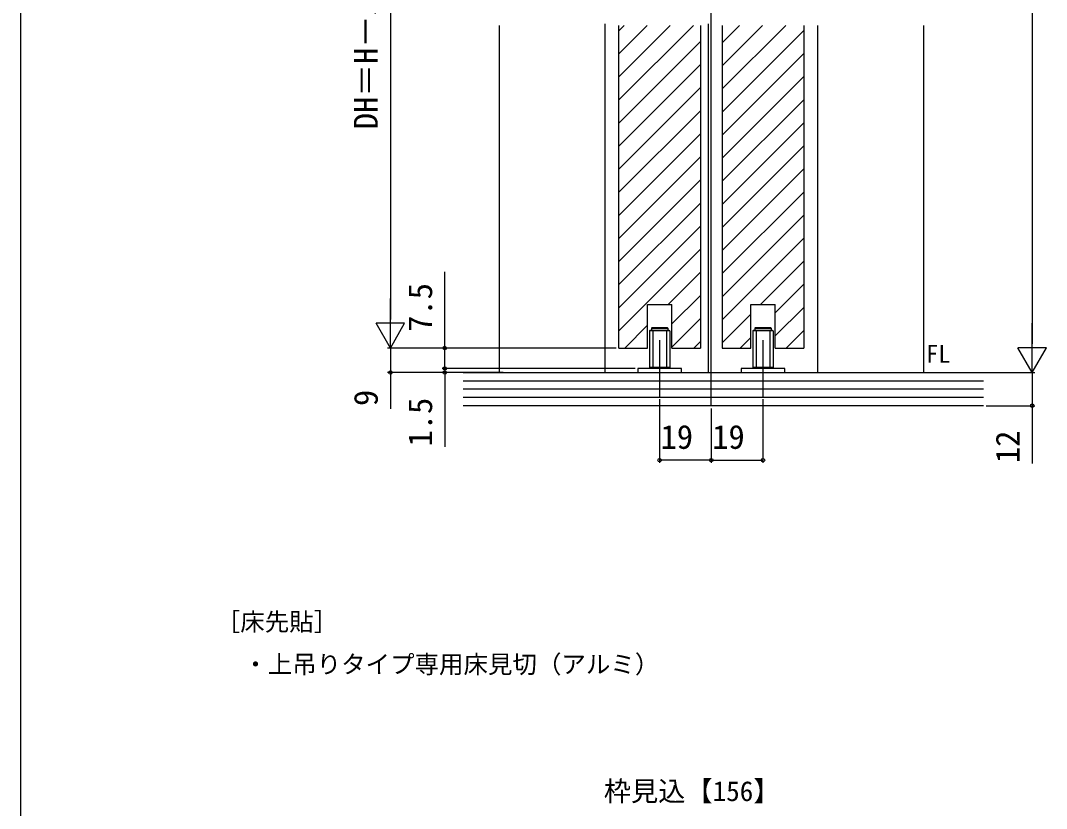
# Model space of a CAD drawing. Units: millimetres, scale not verified. Extents: x -525 to 525, y -783 to 779.
# Drawn here: x -525 to -147.8, y 38.6 to 328.3 of the extents above; entities that cross this region are included whole.
import ezdxf
from ezdxf.enums import TextEntityAlignment as Align

# ---------------------------------------------------------------- set-up
doc = ezdxf.new("R2010")
doc.units = ezdxf.units.MM
doc.header["$LTSCALE"] = 4
for name, color, linetype in [('0-2_USER1', 3, 'Continuous'), ('0-5_YKK_12', 2, 'Continuous'), ('0-6_YKK_13', 4, 'Continuous'), ('0-8_YKK_D', 6, 'Continuous'), ('0-9_YKK_ZWAK', 7, 'Continuous'), ('0-A_YSS_K', 3, 'Continuous')]:
    doc.layers.add(name, color=color, linetype=linetype)
doc.styles.add('ＭＳ ゴシック', font='')
doc.styles.get('ＭＳ ゴシック').set_extended_font_data('MS Gothic')

msp = doc.modelspace()

# ---------------------------------------------------------------- linework, layer by layer
at = {"layer": '0-5_YKK_12'}
for p, q in [((-271, 186.696), (-271, 551.271)), ((-349, 326.512), (-349, 198.912)), ((-310, 199.112), (-310, 327.113)), ((-305, 208.612), (-305, 326.512)), ((-305, 207.912), (-305, 326.512)), ((-305, 324.554), (-303.042, 326.512)), ((-305, 316.068), (-294.557, 326.512)), ((-305, 307.583), (-286.071, 326.512)), ((-305, 299.098), (-277.586, 326.512)), ((-275, 326.512), (-275, 207.912)), ((-272, 199.112), (-272, 327.113)), ((-267, 326.512), (-267, 207.912)), ((-267, 320.127), (-260.615, 326.512)), ((-267, 311.642), (-252.13, 326.512)), ((-267, 303.157), (-243.645, 326.512)), ((-267, 294.671), (-237, 324.671)), ((-237, 326.512), (-237, 207.912)), ((-232, 326.512), (-232, 198.912)), ((-193, 326.512), (-193, 199.112)), ((-305, 290.613), (-275, 320.613)), ((-267, 286.186), (-237, 316.186)), ((-305, 282.127), (-275, 312.127)), ((-267, 277.701), (-237, 307.701)), ((-305, 273.642), (-275, 303.642)), ((-267, 269.216), (-237, 299.216)), ((-305, 265.157), (-275, 295.157)), ((-267, 260.73), (-237, 290.73)), ((-305, 256.671), (-275, 286.671)), ((-267, 252.245), (-237, 282.245)), ((-305, 248.186), (-275, 278.186)), ((-267, 243.76), (-237, 273.76)), ((-305, 239.701), (-275, 269.701)), ((-267, 235.274), (-237, 265.274)), ((-305, 231.216), (-275, 261.216)), ((-267, 226.789), (-237, 256.789)), ((-305, 222.73), (-275, 252.73)), ((-267, 218.304), (-237, 248.304)), ((-305, 214.245), (-275, 244.245)), ((-252.907, 223.912), (-237, 239.819)), ((-286.848, 223.912), (-275, 235.76)), ((-247.5, 220.833), (-237, 231.333)), ((-285.5, 216.774), (-275, 227.274)), ((-294.5, 207.912), (-294.5, 223.912)), ((-294.5, 223.912), (-285.5, 223.912)), ((-285.5, 207.912), (-285.5, 223.912)), ((-256.5, 207.912), (-256.5, 223.912)), ((-256.5, 223.912), (-247.5, 223.912)), ((-247.5, 207.912), (-247.5, 223.912)), ((-247.5, 212.348), (-237, 222.848)), ((-267, 209.819), (-256.5, 220.319)), ((-302.848, 207.912), (-294.5, 216.26)), ((-285.5, 208.289), (-275, 218.789)), ((-260.421, 207.912), (-256.5, 211.833)), ((-243.451, 207.912), (-237, 214.363)), ((-305, 207.912), (-294.5, 207.912)), ((-285.5, 207.912), (-275, 207.912)), ((-277.392, 207.912), (-275, 210.304)), ((-267, 207.912), (-256.5, 207.912)), ((-247.5, 207.912), (-237, 207.912))]:
    msp.add_line(p, q, dxfattribs=at)
at = {"layer": '0-6_YKK_13'}
for p, q in [((-293, 215.212), (-292.8, 215.412)), ((-293, 215.212), (-293, 214.412)), ((-293, 215.212), (-287, 215.212)), ((-292.8, 215.412), (-287.2, 215.412)), ((-287, 215.212), (-287.2, 215.412)), ((-287, 215.212), (-287, 214.412)), ((-255, 215.212), (-254.8, 215.412)), ((-255, 215.212), (-255, 214.412)), ((-255, 215.212), (-249, 215.212)), ((-254.8, 215.412), (-249.2, 215.412)), ((-249, 215.212), (-249.2, 215.412)), ((-249, 215.212), (-249, 214.412)), ((-293.75, 214.212), (-293.55, 214.412)), ((-286.45, 214.412), (-293.55, 214.412)), ((-292.5, 214.412), (-292.5, 200.412)), ((-287.5, 214.412), (-287.5, 200.412)), ((-286.25, 214.212), (-286.45, 214.412)), ((-286.25, 214.212), (-286.25, 200.812)), ((-255.75, 214.212), (-255.55, 214.412)), ((-248.45, 214.412), (-255.55, 214.412)), ((-254.5, 214.412), (-254.5, 200.412)), ((-249.5, 214.412), (-249.5, 200.412)), ((-248.25, 214.212), (-248.45, 214.412)), ((-248.25, 214.212), (-248.25, 200.812)), ((-290, 210.837), (-290, 190.08)), ((-252, 210.837), (-252, 190.08)), ((-286.25, 200.812), (-293.75, 200.812)), ((-286.45, 200.612), (-293.55, 200.612)), ((-286.45, 200.612), (-286.25, 200.812)), ((-248.25, 200.812), (-255.75, 200.812)), ((-248.45, 200.612), (-255.55, 200.612)), ((-248.45, 200.612), (-248.25, 200.812))]:
    msp.add_line(p, q, dxfattribs=at)
for points in [[(-286.25, 214.212), (-293.75, 214.212), (-293.75, 200.812)], [(-248.25, 214.212), (-255.75, 214.212), (-255.75, 200.812)]]:
    msp.add_lwpolyline(points, dxfattribs=at)
for points in [[(-298, 198.912), (-282, 198.912), (-282, 200.412), (-298, 200.412)], [(-260, 198.912), (-244, 198.912), (-244, 200.412), (-260, 200.412)]]:
    msp.add_lwpolyline(points, close=True, dxfattribs=at)
at = {"layer": '0-8_YKK_D'}
for p, q in [((-153, 488.612), (-153, 209.412)), ((-389, 444.612), (-389, 218.412)), ((-389, 207.912), (-389, 226.098)), ((-389, 207.912), (-394.25, 217.005)), ((-383.75, 217.005), (-394.25, 217.005)), ((-389, 207.912), (-383.75, 217.005)), ((-153, 198.912), (-153, 217.098)), ((-306, 207.912), (-390, 207.912)), ((-306, 207.912), (-390, 207.912)), ((-306, 207.912), (-370, 207.912)), ((-153, 198.912), (-158.25, 208.005)), ((-147.75, 208.005), (-158.25, 208.005)), ((-153, 198.912), (-147.75, 208.005)), ((-299, 200.412), (-370, 200.412)), ((-299, 200.412), (-370, 200.412)), ((-369, 200.412), (-369, 202.962)), ((-369, 200.412), (-369, 198.912)), ((-347.5, 198.912), (-390, 198.912)), ((-347.5, 198.912), (-370, 198.912)), ((-369, 198.912), (-369, 171.539)), ((-177.115, 198.912), (-152, 198.912)), ((-169.883, 198.912), (-152, 198.912)), ((-290, 189.08), (-290, 165.712)), ((-252, 189.08), (-252, 165.712)), ((-271, 185.712), (-271, 165.712)), ((-271, 185.696), (-271, 165.712)), ((-169.883, 186.712), (-152, 186.712)), ((-271, 166.712), (-290, 166.712)), ((-271, 166.712), (-252, 166.712))]:
    msp.add_line(p, q, dxfattribs=at)
for points in [[(-369, 200.412), (-369, 207.912), (-369, 235.966)], [(-389, 207.912), (-389, 198.912), (-389, 185.543)], [(-153, 198.912), (-153, 186.712), (-153, 165.434)]]:
    msp.add_lwpolyline(points, dxfattribs=at)
for centre in [(-369, 207.912), (-369, 200.412), (-369, 200.412), (-389, 198.912), (-369, 198.912), (-153, 186.712), (-290, 166.712), (-271, 166.712), (-271, 166.712), (-252, 166.712)]:
    msp.add_circle(centre, 0.637, dxfattribs=at)
at = {"layer": '0-9_YKK_ZWAK'}
msp.add_line((-525, 746.6), (-525, -783.4), dxfattribs=at)
at = {"layer": '0-A_YSS_K'}
for p, q in [((-362.209, 198.912), (-170.883, 198.912)), ((-362.209, 195.912), (-170.883, 195.912)), ((-362.209, 192.912), (-170.883, 192.912)), ((-362.209, 189.912), (-170.883, 189.912)), ((-170.883, 186.712), (-362.209, 186.712))]:
    msp.add_line(p, q, dxfattribs=at)

# ---------------------------------------------------------------- texts
at = {"layer": '0-2_USER1', "style": 'ＭＳ ゴシック'}
for s, p in [('FL', (-192.023, 200.512)), ('［床先貼］', (-453.201, 102.005)), ('・上吊りタイプ専用床見切（アルミ）', (-443.099, 86.391))]:
    msp.add_text(s, height=6.598, dxfattribs=at).set_placement(p, align=Align.BOTTOM_LEFT)
at = {"layer": '0-8_YKK_D', "style": 'ＭＳ ゴシック'}
for s, p in [('DH＝H－53', (-391, 288.353)), ('7.5', (-371, 213.852)), ('9', (-391, 186.589)), ('1.5', (-371, 171.698)), ('12', (-155, 165.593))]:
    msp.add_text(s, height=8.798, rotation=90, dxfattribs=at).set_placement(p, align=Align.BOTTOM_LEFT)
for s, height, p in [('19', 8.798, (-289.67, 168.212)), ('19', 8.798, (-270.67, 168.212)), ('枠見込【156】', 7.331, (-310.517, 39.158))]:
    msp.add_text(s, height=height, dxfattribs=at).set_placement(p, align=Align.BOTTOM_LEFT)

doc.saveas('drawing.dxf')
